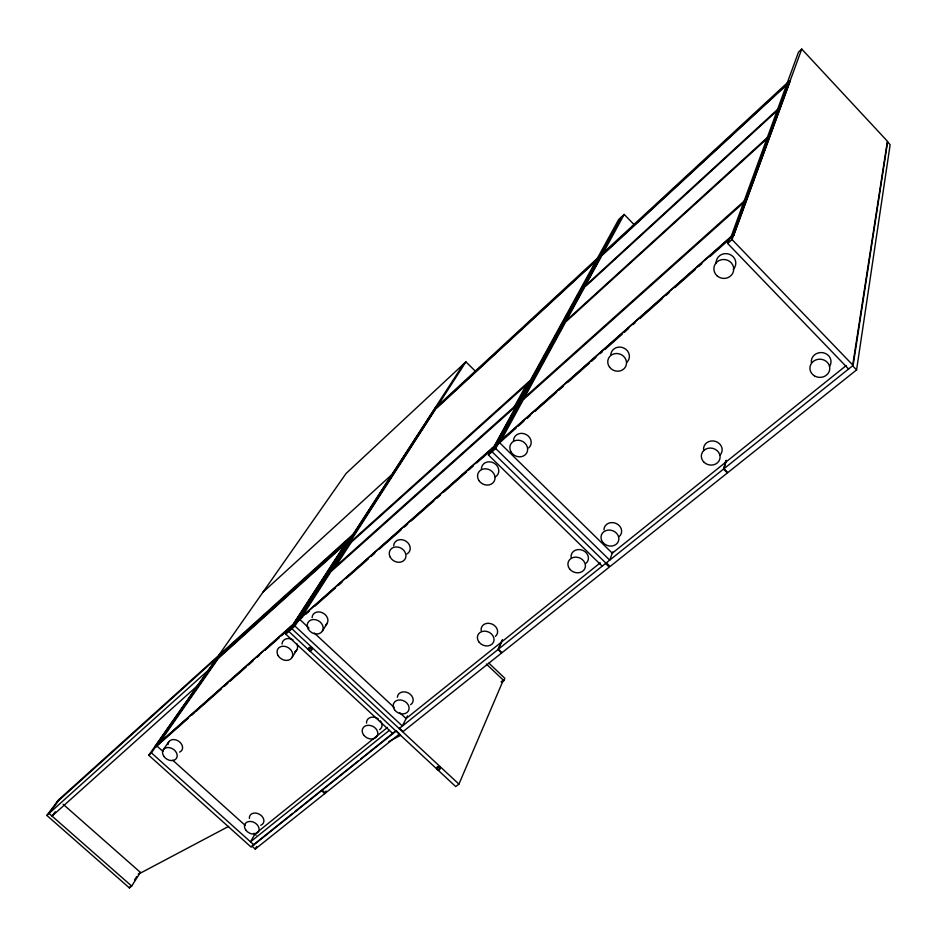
<?xml version="1.0" encoding="UTF-8"?>
<svg xmlns="http://www.w3.org/2000/svg" width="937" height="937" viewBox="0 0 937 937"><rect width="100%" height="100%" fill="white"/><g stroke="black" fill="none" stroke-linecap="round" stroke-linejoin="round"><path stroke-width="1.41" d="M856.582 369.904L890.15 144.72L887.327 141.686L852.611 365.781L856.582 369.904L727.85 472.576L723.996 468.699L726.362 460.278M723.996 468.699L853.115 365.383L887.667 141.499L801.744 49.075L798.523 52.074L730.473 238.385L729.794 237.682L727.662 243.456L848.594 368.991M605.525 563.488L609.261 567.143L501.986 652.702L498.355 649.236L723.54 469.062L725.906 460.641M727.662 243.456L732.055 239.567L801.744 49.075M709.731 256.75L733.624 235.609L790.032 81.332L789.516 80.781L600.816 255.11L601.308 255.614L497.488 444.583L496.856 443.962L732.945 234.894L789.516 80.781M612.739 551.952L609.706 560.15L495.696 448.53L499.468 441.643L500.112 442.276L624.194 214.432L634.361 224.88M501.26 682.007L503.848 680.637L504.844 678.283L488.927 663.173M348.939 538.88L288.795 631.433L455.71 786.553L458.931 784.128L503.321 680.145L501.33 681.714M399.209 728.576L497.98 649.54L502.127 640.194M498.355 649.236L502.501 639.889M407.419 715.903L402.371 726.046L294.921 626.021L435.764 408.52L435.295 408.063L599.176 256.633L599.668 257.125L435.705 408.544L435.236 408.087L297.638 620.376L298.235 620.938L302.628 617.05M251.854 846.052L255.227 849.074L324.764 793.604L326.135 791.039M599.176 256.633L494.771 445.766L495.404 446.399L476.792 462.866M621.383 217.056L492.042 451.751L605.946 563.16M297.638 620.376L494.841 445.743L495.486 446.363L599.539 257.265L599.048 256.761M495.486 446.363L600.886 255.075L601.378 255.567L497.652 444.407L497.02 443.775M514.319 406.658L526.465 384.744M602.198 566.159L488.411 454.96L492.241 448.05L492.874 448.671L618.584 219.656L624.194 214.432M255.227 849.074L256.656 846.533M322.469 630.964L327.2 623.292M292.039 657.458L296.935 649.704M335.587 566.545L351.234 542.289M353.155 534.219L58.328 800.081L46.85 815.424L129.4 887.925L130.864 885.652M134.53 879.96L136.732 876.552M129.4 887.925L131.66 886.062L140.433 872.417L63.13 804.274M475.258 371.087L465.912 361.858L300.437 618.982L299.84 618.42M293.457 625.131L348.318 540.696L347.768 540.18L217.232 657.833L155.085 746.613L155.647 747.129L188.278 718.257M463.44 364.165L291.852 628.739L458.931 784.128M392.896 733.624L285.75 634.126L290.716 626.502L291.313 627.064L347.768 540.18M346.081 541.457L346.245 542.558M163.343 749.67L168.859 741.694M396.046 731.106L251.104 847.071L148.749 755.245L216.962 657.856M218.508 655.642L346.069 473.478L465.912 361.858M148.749 755.245L151.431 752.879L157.006 744.903L157.58 745.419M219.492 655.56L219.586 656.661L158.423 744.224M155.647 747.129L217.794 658.313L217.232 657.833M55.271 811.747L52.039 816.092L200.588 682.921M58.773 800.444L49.04 813.457L131.66 886.062M601.308 255.614L790.032 81.332M436.841 407.958L596.986 260.088M602.901 254.63L787.279 84.4M586.304 284.918L778.26 108.833M585.484 286.417L777.815 110.051M262.887 592.266L391.783 474.649M567.272 319.681L767.848 137.071M566.358 321.332L767.344 138.418M56.595 802.4L351.797 536.304M217.759 658.313L348.318 540.696M218.473 658.254L345.261 544.069M349.7 542.769L530.892 379.801M46.85 815.424L208.248 670.283M348.33 544.901L529.838 381.71M332.635 569.181L517.774 403.578M524.697 397.382L744.283 200.975M331.183 571.429L516.65 405.604M523.596 399.396L743.662 202.638M155.085 746.613L292.906 624.557M292.473 625.272L156.502 745.618L163.003 751.462M493.776 447.054L299.395 619.111L308.999 628.059M730.977 237.038L499.128 442.264L612.283 553.193L846.158 365.606M191.558 715.341L194.849 712.436M196.22 711.183L221.155 689.152M224.447 686.235L227.738 683.331M230.092 681.211L246.478 666.711M248.563 664.895L253.037 660.901M257.335 657.13L259.596 655.104M265.007 650.337L279.261 637.699M281.451 635.79L293.504 625.12L292.859 624.569M305.907 614.145L309.187 611.24M314.809 606.227L335.423 588.014M338.702 585.11L341.993 582.217M346.549 578.141L368.229 558.991M371.509 556.086L374.788 553.181M379.38 549.082L401.036 529.955M404.315 527.051L407.595 524.146M411.12 520.984L433.831 500.92M437.11 498.027L440.39 495.123M443.962 491.925L466.638 471.897M468.816 469.964L473.197 466.087M497.488 444.583L516.217 427.975M518.395 426.042L523.853 421.217M527.133 418.312L530.412 415.419M534.781 411.542L556.613 392.216M558.803 390.284L563.16 386.419M567.529 382.554L569.719 380.621M569.977 380.434L589.373 363.228M591.552 361.295L595.92 357.43M600.289 353.565L602.479 351.633M604.915 349.513L622.133 334.24M624.311 332.307L628.68 328.442M633.049 324.577L635.227 322.644M639.854 318.592L662.529 298.481M665.797 295.588L669.077 292.684M674.792 287.671L695.277 269.493M698.557 266.588L701.836 263.695M285.75 634.126L294.921 626.021M488.411 454.96L495.696 448.53M140.433 872.417L138.196 874.28L228.64 826.387M387.496 727.44L254.923 834.129L250.519 841.824L389.37 730.356M600.277 562.821L406.084 718.574L399.689 712.6M253.002 845.139L292.848 813.246M295.132 811.419L321.321 790.453L324.764 793.604M358.449 760.739L321.977 789.938L325.42 793.077L399.595 733.905L396.07 730.637L360.733 758.911M388.855 741.53L400.474 735.381M151.431 752.879L253.88 844.858M172.748 760.223L245.271 825.45M253.939 833.239L256.106 835.195M314.328 633.037L394.348 707.634M297.79 620.2L298.388 620.762M399.56 728.295L403.086 731.574L501.6 653.007L497.98 649.54M486.373 664.052L503.848 680.637M606.356 562.821L610.092 566.475L727.393 472.939L723.54 469.062M732.945 234.894L733.624 235.609M733.495 235.667L732.816 234.964L789.387 80.922L789.903 81.472M732.055 239.567L853.115 365.383M308.905 648.908A1.663 1.335 31.1 0 1 310.077 647.338A1.663 1.335 31.1 0 1 311.986 648.837A1.663 1.335 31.1 0 1 310.545 650.184M437.134 768.258A1.628 1.288 24.9 0 1 437.966 766.56A1.628 1.288 24.9 0 1 440.05 767.708A1.628 1.288 24.9 0 1 438.949 769.254M437.989 769.054A1.628 1.288 24.9 0 1 437.602 768.808M249.394 818.434A7.695 5.798 29.4 0 1 254.735 813.035A7.695 5.798 29.4 0 1 263.25 818.142A7.695 5.798 29.4 0 1 260.755 825.239M168.039 744.54A7.789 5.903 32.6 0 1 178.604 741.132A7.789 5.903 32.6 0 1 179.588 752.106M380.422 720.822A8.105 6.442 27.6 0 1 379.614 729.712M366.531 723.083A8.105 6.442 27.6 0 1 370.244 717.543A8.105 6.442 27.6 0 1 378.302 718.855M296.701 643.543A8.21 6.571 31.8 0 1 294.768 651.836M282.049 644.094A8.21 6.571 31.8 0 1 293.023 639.842M513.511 440.987A9.054 8.035 27.5 0 1 525.575 434.241A9.054 8.035 27.5 0 1 528.737 447.898M716.126 263.543A9.862 9.382 9.7 0 1 729.138 254.161A9.862 9.382 9.7 0 1 733.284 269.399M610.819 354.432A9.429 8.691 22.7 0 1 624.136 348.189A9.429 8.691 22.7 0 1 626.619 362.502M603.955 529.827A8.972 7.824 20.1 0 1 616.218 523.49A8.972 7.824 20.1 0 1 619.017 536.69M811.43 362.877A9.85 9.03 2.5 0 1 823.201 352.757A9.85 9.03 2.5 0 1 829.491 366.484M703.699 450.498A9.37 8.421 13.6 0 1 715.399 441.362A9.37 8.421 13.6 0 1 719.827 455.335M312.091 617.624A8.316 6.758 31.5 0 1 323.183 613.149A8.316 6.758 31.5 0 1 325.526 625.131M481.419 469.261A8.937 7.824 28.5 0 1 493.928 463.065A8.937 7.824 28.5 0 1 495.228 476.933M393.669 545.744A8.62 7.262 30.4 0 1 405.791 541.071A8.62 7.262 30.4 0 1 406.998 553.919M397.37 697.269A8.222 6.618 27 0 1 408.626 693.111A8.222 6.618 27 0 1 410.64 704.683M571.101 557.41A8.855 7.625 21.7 0 1 582.615 550.277A8.855 7.625 21.7 0 1 585.918 563.383M481.149 630.601A8.515 7.098 24.9 0 1 491.902 624.007A8.515 7.098 24.9 0 1 495.368 636.399M308.613 649.938A1.663 1.335 31.1 0 0 311.353 650.419A1.663 1.335 31.1 0 0 309.983 648.076A1.663 1.335 31.1 0 0 308.613 649.938M436.982 769.324A1.64 1.288 24.9 0 0 439.676 769.371A1.64 1.288 24.9 0 0 437.954 767.309A1.64 1.288 24.9 0 0 436.982 769.324M245.881 830.17A7.742 5.809 29.4 0 0 258.495 831.623A7.742 5.809 29.4 0 0 250.964 821.48A7.742 5.809 29.4 0 0 245.881 830.17M163.647 756.042A7.847 5.915 32.6 0 0 176.355 758.455A7.847 5.915 32.6 0 0 169.574 747.667A7.847 5.915 32.6 0 0 163.647 756.042M363.544 734.866A8.164 6.465 27.6 0 0 377.061 736.224A8.164 6.465 27.6 0 0 369.401 725.32A8.164 6.465 27.6 0 0 363.544 734.866M278.113 655.607A8.269 6.594 31.8 0 0 291.7 657.997A8.269 6.594 31.8 0 0 284.848 646.354A8.269 6.594 31.8 0 0 278.113 655.607M511.192 452.208A9.136 8.082 27.6 0 0 526.629 453.133A9.136 8.082 27.6 0 0 518.43 440.226A9.136 8.082 27.6 0 0 511.192 452.208M716.91 275.665A9.944 9.452 10.2 0 0 733.437 271.39A9.944 9.452 10.2 0 0 721.033 259.818A9.944 9.452 10.2 0 0 716.91 275.665M609.554 367.152A9.511 8.738 22.8 0 0 625.729 366.426A9.511 8.738 22.8 0 0 616.124 353.507A9.511 8.738 22.8 0 0 609.554 367.152M603.323 542.886A9.042 7.859 20.2 0 0 618.42 541.235A9.042 7.859 20.2 0 0 608.078 530.119A9.042 7.859 20.2 0 0 603.323 542.886M814.394 375.842A9.932 9.089 2.9 0 0 829.772 368.92A9.932 9.089 2.9 0 0 815.413 360.124A9.932 9.089 2.9 0 0 814.394 375.842M704.237 462.433A9.452 8.468 13.8 0 0 719.85 459.001A9.452 8.468 13.8 0 0 708.079 448.273A9.452 8.468 13.8 0 0 704.237 462.433M308.296 629.125A8.374 6.782 31.5 0 0 322.117 631.503A8.374 6.782 31.5 0 0 315.242 619.638A8.374 6.782 31.5 0 0 308.296 629.125M478.901 480.517A9.007 7.871 28.5 0 0 494.068 481.489A9.007 7.871 28.5 0 0 485.893 468.828A9.007 7.871 28.5 0 0 478.901 480.517M390.26 557.21A8.679 7.297 30.4 0 0 404.725 559.565A8.679 7.297 30.4 0 0 397.827 547.056A8.679 7.297 30.4 0 0 390.26 557.21M394.536 709.766A8.281 6.641 27 0 0 408.309 711.089A8.281 6.641 27 0 0 400.603 699.974A8.281 6.641 27 0 0 394.536 709.766M569.661 569.005A8.925 7.66 21.7 0 0 584.723 568.818A8.925 7.66 21.7 0 0 575.634 557.14A8.925 7.66 21.7 0 0 569.661 569.005M479.158 642.267A8.585 7.133 25 0 0 493.459 642.243A8.585 7.133 25 0 0 484.523 631.14A8.585 7.133 25 0 0 479.158 642.267"/></g></svg>
